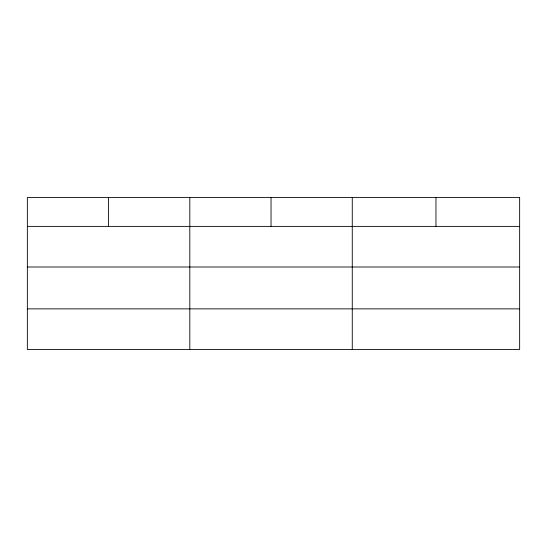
<?xml version="1.0" encoding="UTF-8"?>
<svg xmlns="http://www.w3.org/2000/svg" width="547" height="547" viewBox="0 0 547 547"><rect width="100%" height="100%" fill="white"/><g stroke="black" fill="none" stroke-linecap="round" stroke-linejoin="round"><path stroke-width="0.82" d="M27.35 226.383L519.65 226.383M27.35 267.004L519.65 267.004M27.35 308.864L519.65 308.864M435.959 197.515L435.959 226.383M352.268 197.515L352.268 349.485M271.038 197.515L271.038 226.383M189.809 197.515L189.809 349.485M108.579 197.515L108.579 226.383M519.65 197.515L27.35 197.515L27.35 349.485L519.65 349.485L519.65 197.515"/></g></svg>
